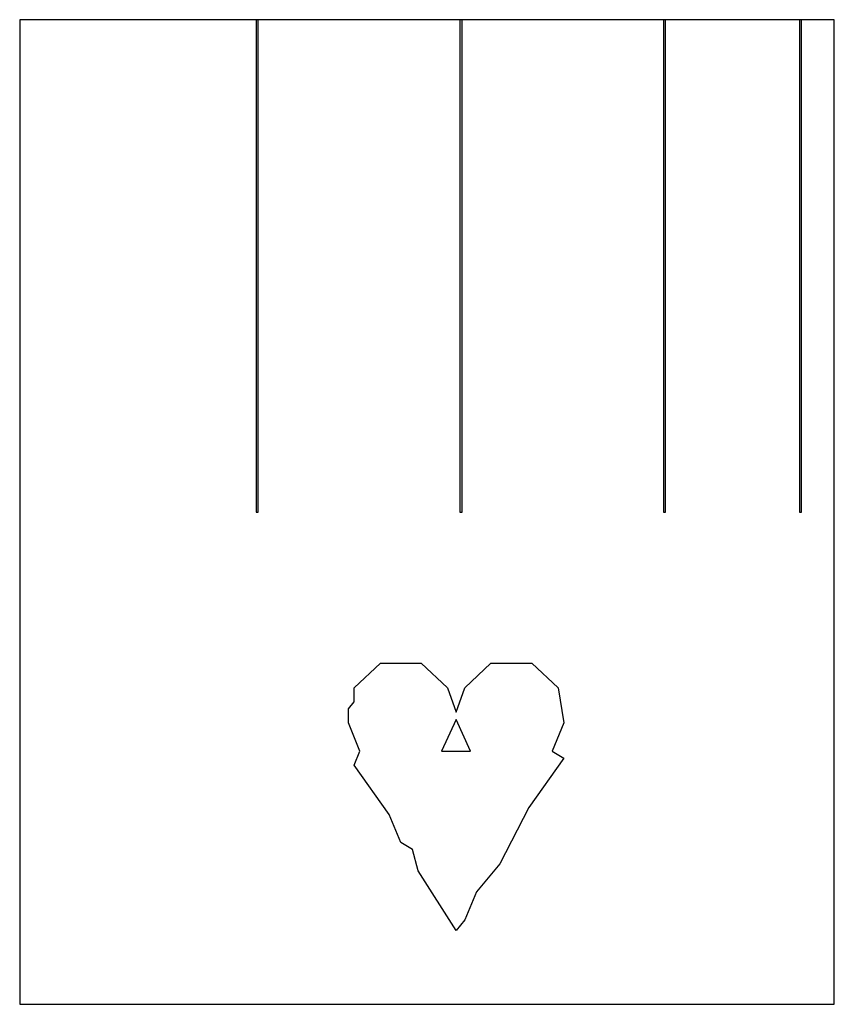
# Model space of a CAD drawing. Header units: millimetres. Extents: x 0 to 1200, y 0 to 1450.
import ezdxf

# ---------------------------------------------------------------- set-up
doc = ezdxf.new("R2010")
doc.units = ezdxf.units.MM
for name, color, linetype in [('OUTLINE', 5, 'Continuous'), ('PIECE', 3, 'Continuous'), ('SLOT', 1, 'Continuous')]:
    doc.layers.add(name, color=color, linetype=linetype)

msp = doc.modelspace()

# ---------------------------------------------------------------- linework, layer by layer
at = {"layer": 'OUTLINE'}
msp.add_lwpolyline([(0, 0), (1200, 0), (1200, 1450), (0, 1450), (0, 0)], close=True, dxfattribs=at)
at = {"layer": 'PIECE'}
for points in [[(578.5, 227.8), (561.3, 238.1), (544.2, 279.6), (492.7, 352.1), (501.3, 372.9), (484.2, 414.3), (484.2, 435), (492.8, 445.4), (492.8, 466.1), (531.4, 502.4), (591.5, 502.4), (630.1, 466.1), (642.9, 430.1), (655.6, 466.1), (694.2, 502.4), (754.3, 502.4), (793, 466.1), (801.5, 414.3), (784.4, 372.9), (801.6, 362.5), (750.1, 289.9), (707.2, 207.1), (672.9, 165.7), (655.8, 124.2), (642.8, 108.6), (587.1, 196.7), (578.5, 227.8)], [(642.9, 419.2), (621.6, 373), (664.1, 373), (642.9, 419.2)]]:
    msp.add_lwpolyline(points, close=True, dxfattribs=at)
at = {"layer": 'SLOT'}
for points in [[(348.4, 725), (351.5, 725), (351.5, 1450), (348.4, 1450), (348.4, 725)], [(648.4, 725), (651.6, 725), (651.6, 1450), (648.4, 1450), (648.4, 725)], [(948.4, 725), (951.5, 725), (951.5, 1450), (948.4, 1450), (948.4, 725)], [(1148.5, 725), (1151.5, 725), (1151.5, 1450), (1148.5, 1450), (1148.5, 725)]]:
    msp.add_lwpolyline(points, close=True, dxfattribs=at)

doc.saveas('drawing.dxf')
